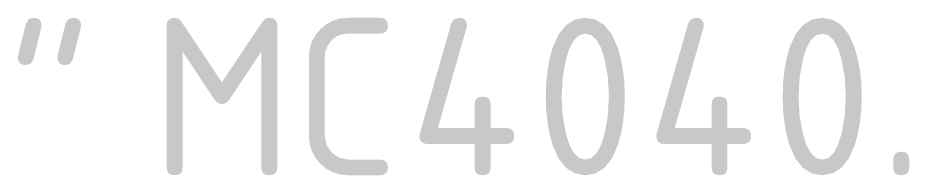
# Model space of a CAD drawing. Header units: millimetres. Extents: x 0 to 1189, y 0 to 841.
# Drawn here: x 1025.78 to 1042.88, y 746.25 to 749.27 of the extents above; entities that cross this region are included whole.
import ezdxf

# ---------------------------------------------------------------- set-up
doc = ezdxf.new("R2010")
doc.units = ezdxf.units.MM

msp = doc.modelspace()

# ---------------------------------------------------------------- hatches: boundary and pattern name
h = msp.add_hatch(color=7)
h.paths.add_polyline_path([(1026.083947, 749.272521), (1026.148275, 749.263073), (1026.194672, 749.23497), (1026.222776, 749.188573), (1026.232224, 749.124245), (1026.227814, 749.086211), (1026.080088, 748.476567), (1026.028067, 748.39099), (1025.931812, 748.362465), (1025.864934, 748.371973), (1025.817228, 748.400499), (1025.788642, 748.448041), (1025.779125, 748.5146), (1025.788702, 748.56241), (1025.81771, 748.685822), (1025.866561, 748.884578), (1025.93567, 749.15842), (1025.986037, 749.243996)])
h.paths.add_polyline_path([(1026.837458, 749.272521), (1026.904336, 749.263073), (1026.952042, 749.23497), (1026.980628, 749.188573), (1026.990145, 749.124245), (1026.985735, 749.082352), (1026.8336, 748.476567), (1026.783715, 748.39099), (1026.689181, 748.362465), (1026.622622, 748.371973), (1026.57508, 748.400499), (1026.546554, 748.448041), (1026.537046, 748.5146), (1026.546623, 748.56241), (1026.575631, 748.685822), (1026.624482, 748.884578), (1026.693591, 749.15842), (1026.743407, 749.243996)])
h = msp.add_hatch(color=7)
h.dxf.hatch_style = 2
h.paths.add_polyline_path([(1030.602545, 749.272521), (1030.669422, 749.263013), (1030.717128, 749.234488), (1030.745714, 749.186945), (1030.755231, 749.120386), (1030.755231, 746.394075), (1030.745714, 746.327886), (1030.717128, 746.281696), (1030.669422, 746.254626), (1030.602545, 746.245798), (1030.535985, 746.254626), (1030.488443, 746.281696), (1030.459918, 746.327886), (1030.450409, 746.394075), (1030.450409, 748.624843), (1029.836355, 747.697699), (1029.769383, 747.631209), (1029.692488, 747.608954), (1029.619659, 747.631209), (1029.553031, 747.697699), (1028.938977, 748.624843), (1028.938977, 746.394075), (1028.929468, 746.327886), (1028.900943, 746.281696), (1028.853401, 746.254626), (1028.786841, 746.245798), (1028.719963, 746.254626), (1028.672258, 746.281696), (1028.643672, 746.327886), (1028.634155, 746.394075), (1028.634155, 749.120386), (1028.643672, 749.186945), (1028.672258, 749.234488), (1028.719963, 749.263013), (1028.786841, 749.272521), (1028.860291, 749.253504), (1028.918031, 749.196454), (1029.692488, 748.032287), (1030.475765, 749.204722), (1030.529853, 749.256192)])
h = msp.add_hatch(color=7)
h.dxf.hatch_style = 2
h.paths.add_polyline_path([(1032.724638, 749.272521), (1032.791516, 749.263013), (1032.839222, 749.234488), (1032.867808, 749.186945), (1032.877325, 749.120386), (1032.867808, 749.053508), (1032.839222, 749.005802), (1032.791516, 748.977216), (1032.724638, 748.967699), (1032.119404, 748.967699), (1031.997138, 748.954117), (1031.890787, 748.912785), (1031.800354, 748.842823), (1031.725836, 748.743355), (1031.680154, 748.635385), (1031.666305, 748.5146), (1031.666305, 747.003719), (1031.69862, 746.828295), (1031.797494, 746.68181), (1031.944393, 746.580731), (1032.119404, 746.546211), (1032.724638, 746.546211), (1032.791516, 746.536702), (1032.839222, 746.508177), (1032.867808, 746.460634), (1032.877325, 746.394075), (1032.867808, 746.327886), (1032.839222, 746.281696), (1032.791516, 746.254626), (1032.724638, 746.245798), (1032.119404, 746.245798), (1031.966907, 746.259389), (1031.826709, 746.300369), (1031.698499, 746.369047), (1031.581969, 746.465733), (1031.484964, 746.582513), (1031.416122, 746.710404), (1031.375082, 746.849353), (1031.361483, 746.99931), (1031.361483, 748.5146), (1031.375082, 748.667106), (1031.416122, 748.807365), (1031.484964, 748.935737), (1031.581969, 749.052587), (1031.698499, 749.149506), (1031.826709, 749.218158), (1031.966907, 749.259008), (1032.119404, 749.272521)])
h = msp.add_hatch(color=7)
h.dxf.hatch_style = 2
h.paths.add_polyline_path([(1033.483161, 746.99931), (1033.48757, 747.041753), (1034.092805, 749.16283), (1034.146479, 749.244547), (1034.241082, 749.272521), (1034.307641, 749.263013), (1034.355183, 749.234488), (1034.383709, 749.186945), (1034.393217, 749.120386), (1034.384949, 749.077942), (1033.834836, 747.151996), (1034.541494, 747.151996), (1034.541494, 747.608954), (1034.551011, 747.67491), (1034.579597, 747.721126), (1034.627303, 747.748325), (1034.694181, 747.757231), (1034.76074, 747.748325), (1034.808282, 747.721126), (1034.836808, 747.67491), (1034.846316, 747.608954), (1034.846316, 747.151996), (1035.151138, 747.151996), (1035.215467, 747.142402), (1035.261863, 747.113687), (1035.289967, 747.065955), (1035.299415, 746.99931), (1035.289967, 746.93275), (1035.261863, 746.885208), (1035.215467, 746.856683), (1035.151138, 746.847174), (1034.846316, 746.847174), (1034.846316, 746.394075), (1034.836808, 746.327886), (1034.808282, 746.281696), (1034.76074, 746.254626), (1034.694181, 746.245798), (1034.627303, 746.254626), (1034.579597, 746.281696), (1034.551011, 746.327886), (1034.541494, 746.394075), (1034.541494, 746.847174), (1033.635847, 746.847174), (1033.568969, 746.856683), (1033.521263, 746.885208), (1033.492678, 746.93275)])
h = msp.add_hatch(color=7)
h.paths.add_polyline_path([(1037.116566, 747.757231), (1037.096998, 748.123927), (1037.036089, 748.468298), (1036.967712, 748.687484), (1036.883057, 748.843469), (1036.781763, 748.936719), (1036.663467, 748.967699), (1036.546799, 748.93665), (1036.445324, 748.842918), (1036.359765, 748.685624), (1036.290845, 748.463889), (1036.229936, 748.118414), (1036.210368, 747.757231), (1036.229936, 747.394118), (1036.290845, 747.050021), (1036.359222, 746.830147), (1036.443877, 746.672646), (1036.545171, 746.57788), (1036.663467, 746.546211), (1036.781763, 746.57788), (1036.883057, 746.672646), (1036.967712, 746.830147), (1037.036089, 747.050021), (1037.096998, 747.394118)])
h.paths.add_polyline_path([(1037.421388, 747.757231), (1037.412681, 747.49611), (1037.386868, 747.252869), (1037.344416, 747.027818), (1037.285789, 746.821267), (1037.174986, 746.569034), (1037.033539, 746.389252), (1036.862637, 746.28161), (1036.663467, 746.245798), (1036.462601, 746.28161), (1036.291397, 746.389252), (1036.149545, 746.569034), (1036.036735, 746.821267), (1035.980658, 747.027818), (1035.939515, 747.252869), (1035.914185, 747.49611), (1035.905546, 747.757231), (1035.914185, 748.02066), (1035.939515, 748.265175), (1035.980658, 748.490674), (1036.036735, 748.697053), (1036.149545, 748.949518), (1036.291397, 749.129274), (1036.462601, 749.236787), (1036.663467, 749.272521), (1036.862637, 749.236787), (1037.033539, 749.129274), (1037.174986, 748.949518), (1037.285789, 748.697053), (1037.344416, 748.488814), (1037.386868, 748.263522), (1037.412681, 748.02004)])
h = msp.add_hatch(color=7)
h.dxf.hatch_style = 2
h.paths.add_polyline_path([(1038.027224, 746.99931), (1038.031633, 747.041753), (1038.636868, 749.16283), (1038.690542, 749.244547), (1038.785145, 749.272521), (1038.851704, 749.263013), (1038.899246, 749.234488), (1038.927772, 749.186945), (1038.93728, 749.120386), (1038.929012, 749.077942), (1038.378899, 747.151996), (1039.085557, 747.151996), (1039.085557, 747.608954), (1039.095074, 747.67491), (1039.12366, 747.721126), (1039.171366, 747.748325), (1039.238244, 747.757231), (1039.304803, 747.748325), (1039.352345, 747.721126), (1039.380871, 747.67491), (1039.390379, 747.608954), (1039.390379, 747.151996), (1039.695201, 747.151996), (1039.75953, 747.142402), (1039.805926, 747.113687), (1039.83403, 747.065955), (1039.843478, 746.99931), (1039.83403, 746.93275), (1039.805926, 746.885208), (1039.75953, 746.856683), (1039.695201, 746.847174), (1039.390379, 746.847174), (1039.390379, 746.394075), (1039.380871, 746.327886), (1039.352345, 746.281696), (1039.304803, 746.254626), (1039.238244, 746.245798), (1039.171366, 746.254626), (1039.12366, 746.281696), (1039.095074, 746.327886), (1039.085557, 746.394075), (1039.085557, 746.847174), (1038.17991, 746.847174), (1038.113032, 746.856683), (1038.065326, 746.885208), (1038.036741, 746.93275)])
h = msp.add_hatch(color=7)
h.paths.add_polyline_path([(1041.660629, 747.757231), (1041.641061, 748.123927), (1041.580152, 748.468298), (1041.511775, 748.687484), (1041.42712, 748.843469), (1041.325826, 748.936719), (1041.20753, 748.967699), (1041.090862, 748.93665), (1040.989387, 748.842918), (1040.903828, 748.685624), (1040.834908, 748.463889), (1040.773999, 748.118414), (1040.754431, 747.757231), (1040.773999, 747.394118), (1040.834908, 747.050021), (1040.903285, 746.830147), (1040.98794, 746.672646), (1041.089234, 746.57788), (1041.20753, 746.546211), (1041.325826, 746.57788), (1041.42712, 746.672646), (1041.511775, 746.830147), (1041.580152, 747.050021), (1041.641061, 747.394118)])
h.paths.add_polyline_path([(1041.965451, 747.757231), (1041.956744, 747.49611), (1041.930931, 747.252869), (1041.888479, 747.027818), (1041.829852, 746.821267), (1041.719049, 746.569034), (1041.577602, 746.389252), (1041.4067, 746.28161), (1041.20753, 746.245798), (1041.006664, 746.28161), (1040.83546, 746.389252), (1040.693608, 746.569034), (1040.580798, 746.821267), (1040.524721, 747.027818), (1040.483578, 747.252869), (1040.458248, 747.49611), (1040.449609, 747.757231), (1040.458248, 748.02066), (1040.483578, 748.265175), (1040.524721, 748.490674), (1040.580798, 748.697053), (1040.693608, 748.949518), (1040.83546, 749.129274), (1041.006664, 749.236787), (1041.20753, 749.272521), (1041.4067, 749.236787), (1041.577602, 749.129274), (1041.719049, 748.949518), (1041.829852, 748.697053), (1041.888479, 748.488814), (1041.930931, 748.263522), (1041.956744, 748.02004)])
h = msp.add_hatch(color=7)
h.dxf.hatch_style = 2
h.paths.add_polyline_path([(1042.571287, 746.546211), (1042.580804, 746.613089), (1042.609389, 746.660795), (1042.657095, 746.68938), (1042.723973, 746.698897), (1042.790533, 746.68938), (1042.838075, 746.660795), (1042.8666, 746.613089), (1042.876109, 746.546211), (1042.876109, 746.394075), (1042.8666, 746.327886), (1042.838075, 746.281696), (1042.790533, 746.254626), (1042.723973, 746.245798), (1042.657095, 746.254626), (1042.609389, 746.281696), (1042.580804, 746.327886), (1042.571287, 746.394075)])

doc.saveas('drawing.dxf')
